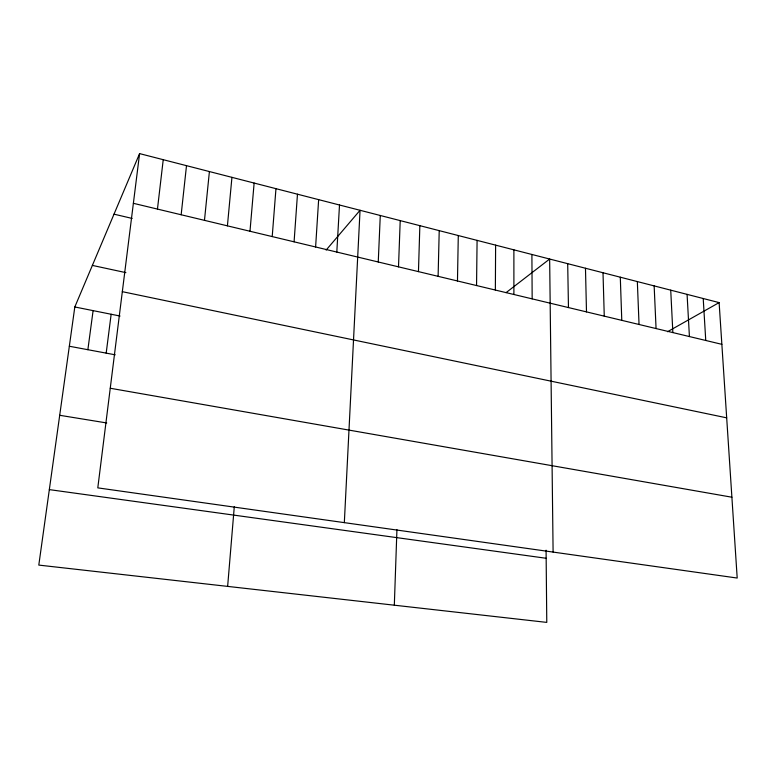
<?xml version="1.0" encoding="UTF-8"?>
<svg xmlns="http://www.w3.org/2000/svg" width="776" height="776" viewBox="0 0 776 776"><rect width="100%" height="100%" fill="white"/><g stroke="black" fill="none" stroke-linecap="round" stroke-linejoin="round"><path stroke-width="1.16" d="M495.36 290.049L495.621 245.138M476.551 285.549L477.085 240.376M457.471 280.97L458.286 235.545M438.11 276.334L439.216 230.637M418.458 271.629L419.855 225.661M394.324 605.193L396.934 529.688M398.505 266.847L400.212 220.617M378.251 261.987L380.279 215.486M344.331 522.646L360.045 210.286L326.133 250.076M336.813 252.064L339.5 205M315.609 246.981L318.645 199.645M294.085 241.821L297.47 194.194M272.211 236.583L275.965 188.665M227.64 586.394L234.284 506.728M249.988 231.258L254.13 183.058M227.416 225.845L231.937 177.345M204.476 220.345L209.404 171.554M181.157 214.758L186.502 165.666M157.46 209.084L163.232 159.681M139.593 153.609L97.795 487.871L737.2 578.042L719.119 302.601L139.593 153.609L74.816 306.966L38.8 565.093L546.779 622.391L546.081 550.203M106.186 353.128L111.152 314.251M87.872 349.704L93.101 310.633M506.059 292.649L549.65 259.038L553.104 552.085M667.525 331.73L719.119 302.601M49.334 489.617L546.158 558.274M59.703 415.286L106.729 422.959M110.25 388.252L731.894 497.212M69.336 346.241L115.226 354.816M74.816 306.966L120.067 316.036M122.327 291.669L726.685 417.837M92.373 265.411L125.896 272.638M114.014 214.176L132.162 218.425M133.375 203.312L721.864 344.331M703.211 298.517L705.753 340.47M687.08 294.366L689.418 336.561M670.726 290.166L672.86 332.584M654.149 285.898L656.069 328.568M637.338 281.581L639.046 324.484M620.296 277.197L621.78 320.342M603.01 272.754L604.262 316.152M585.473 268.244L586.491 311.894M567.692 263.675L568.468 307.568M531.899 254.47L532.161 298.876M513.887 249.833L513.896 294.492"/></g></svg>
